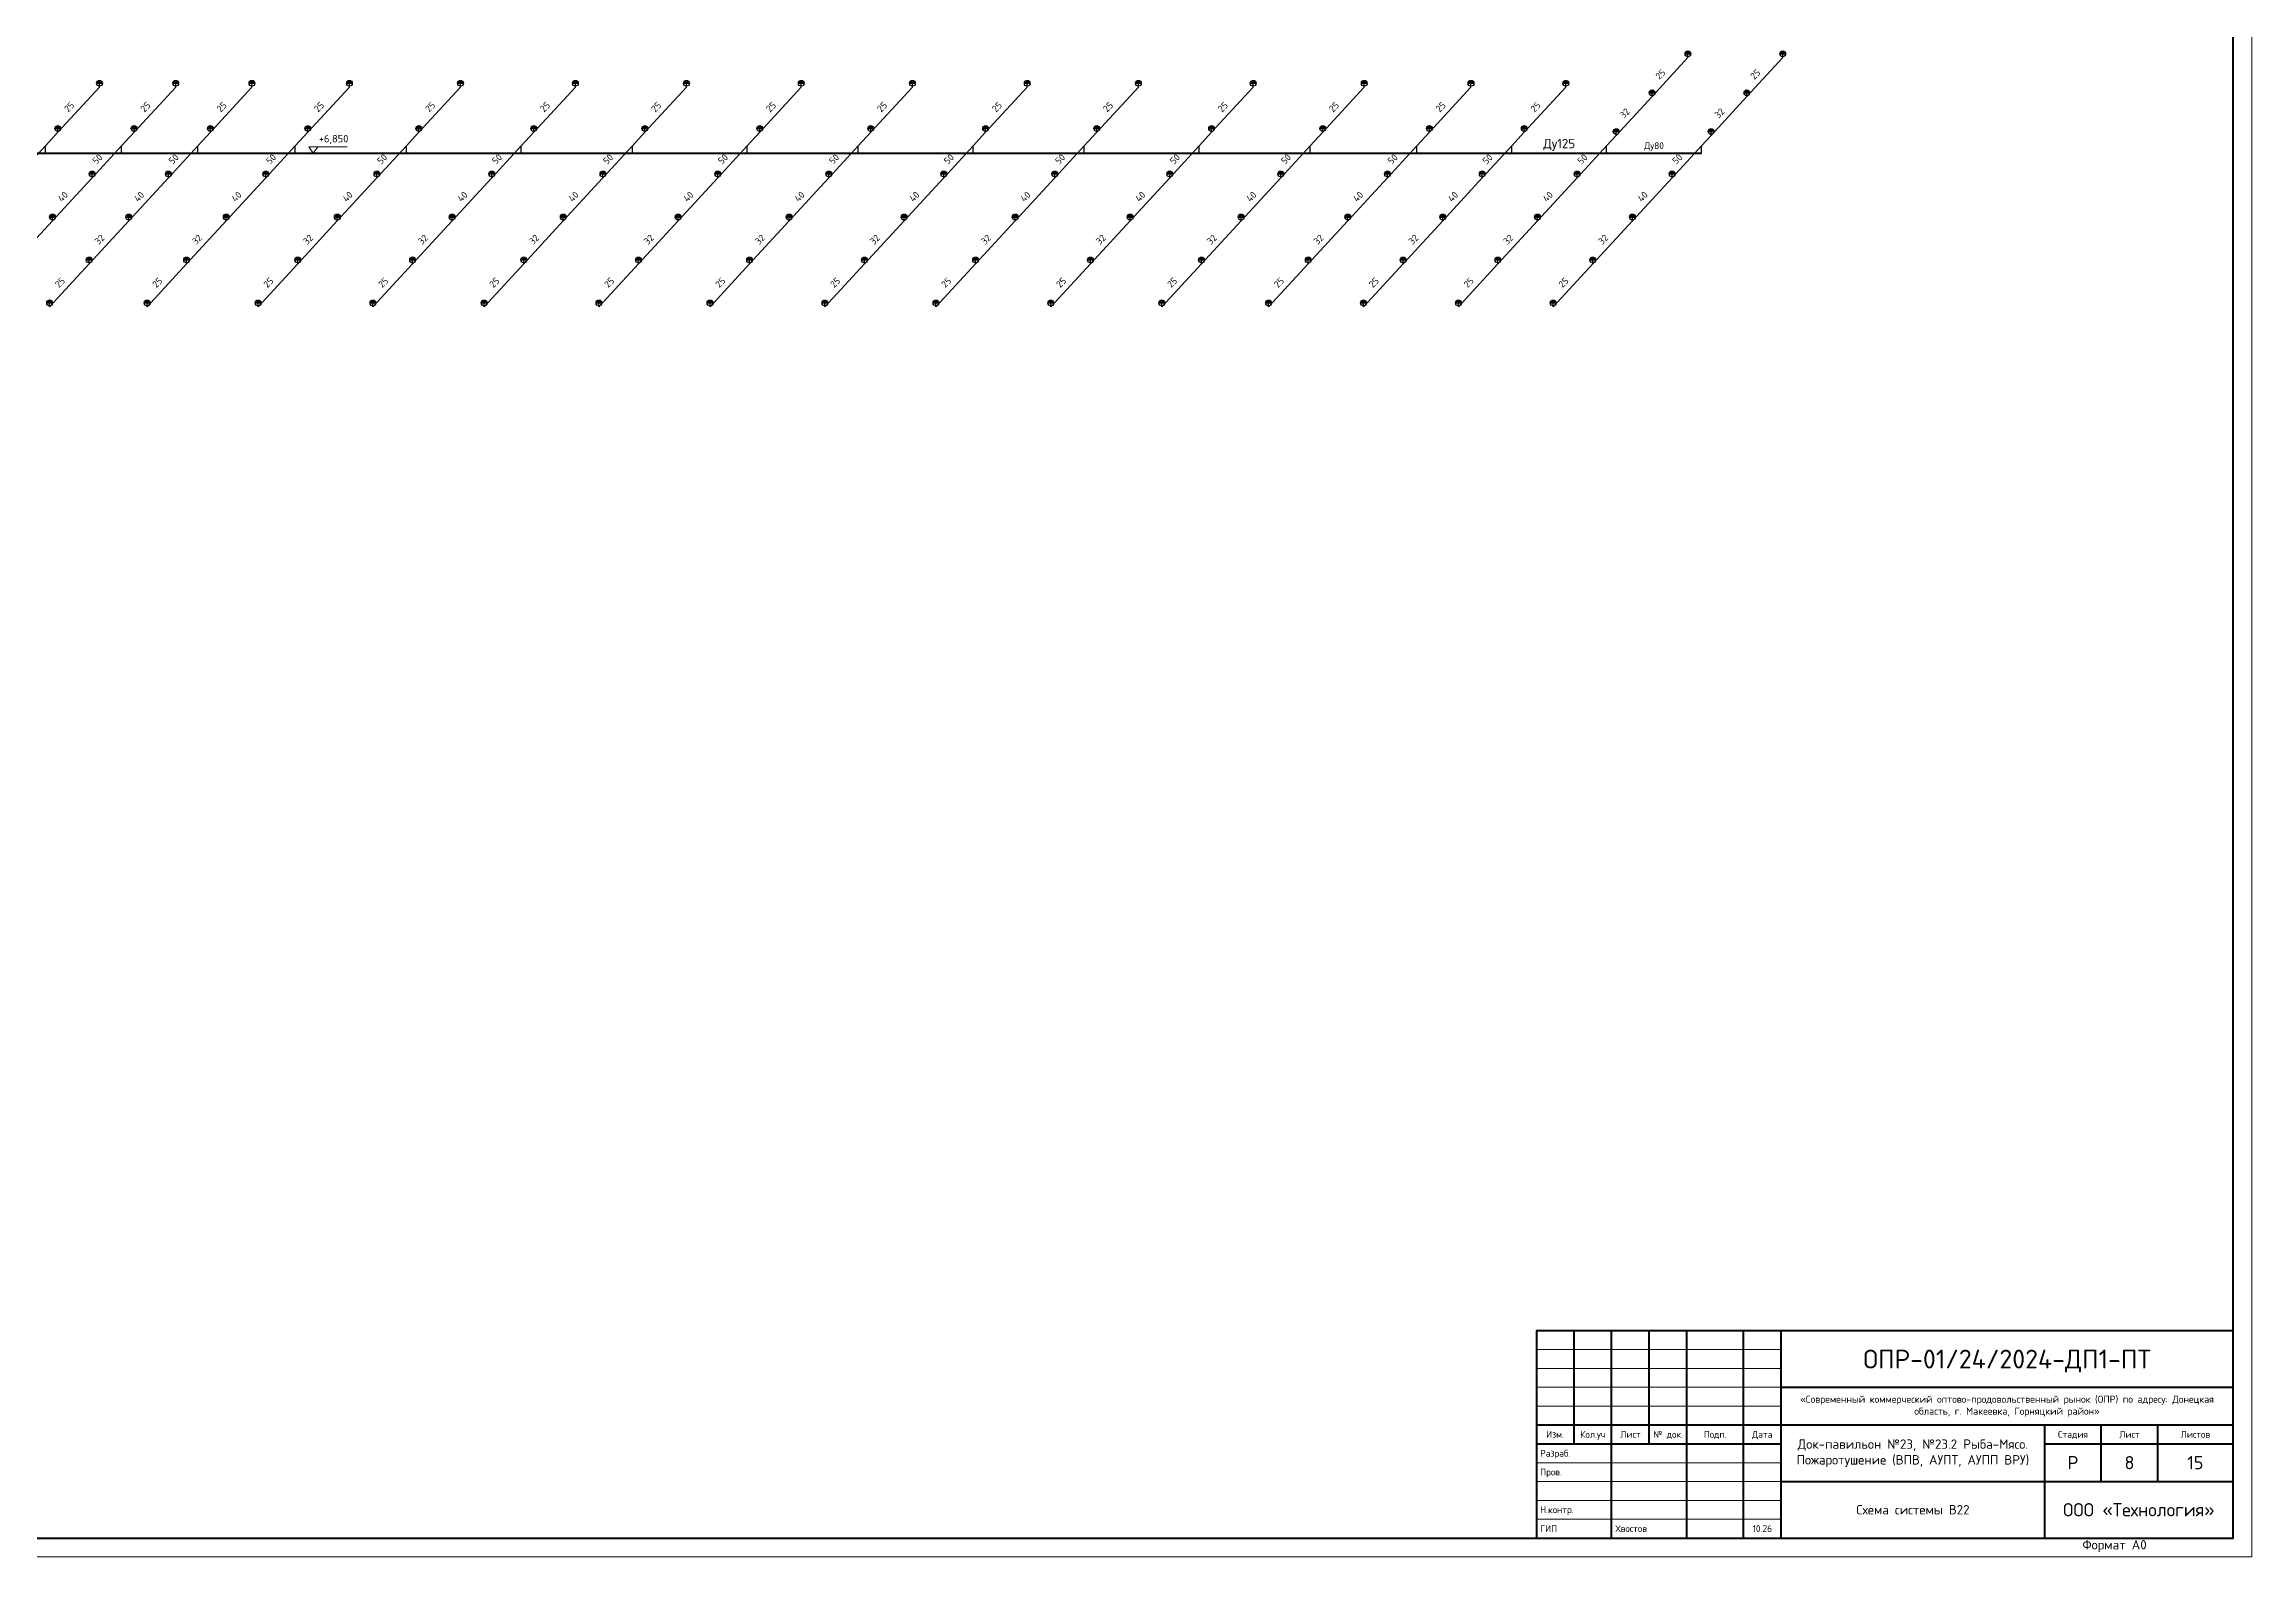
# Model space of a CAD drawing. Header units: millimetres. Extents: x 0 to 2118900, y -20000 to 84100.
# Drawn here: x 1660275 to 1718900, y 0 to 40159 of the extents above; entities that cross this region are included whole.
import ezdxf
from ezdxf.enums import TextEntityAlignment as Align

# ---------------------------------------------------------------- set-up
doc = ezdxf.new("R2010")
doc.units = ezdxf.units.MM
for name, color, linetype, lineweight in [('ПТ_В22', 6, 'Continuous', 50), ('ПТ_В22_расп', 6, 'Continuous', 30), ('ПТ_оросители', 7, 'Continuous', 25), ('ПТ_рамка', 7, 'Continuous', 50), ('ПТ_рамка_тонк', 7, 'Continuous', 18), ('ПТ_текст', 7, 'Continuous', 18)]:
    doc.layers.add(name, color=color, linetype=linetype, lineweight=lineweight)
doc.styles.add('ПТ', font='isocpeur.ttf')
doc.styles.add('ПТ_загл', font='isocpeur.ttf')

# ---------------------------------------------------------------- blocks, each defined once
blk = doc.blocks.new('SPR_UP')
for p, q in [((-1.1, 0), (1.1, 0)), ((-1.08, 0.18), (1.08, 0.18)), ((-1.04, 0.37), (1.04, 0.37)), ((-0.95, 0.55), (0.95, 0.55)), ((-0.82, 0.73), (0.82, 0.73)), ((-0.61, 0.92), (0.61, 0.92))]:
    blk.add_line(p, q)
blk.add_circle((0, 0), 1.1)
blk = doc.blocks.new('ELEV')
blk.add_line((0, 1.6), (9, 1.6))
blk.add_lwpolyline([(0, 0), (-1.2, 1.6), (1.2, 1.6)], close=True)

msp = doc.modelspace()

# ---------------------------------------------------------------- linework, layer by layer
at = {"layer": 'ПТ_В22'}
for p, q in [((1657807.4, 37269.4), (1660307.4, 37269.4)), ((1660307.4, 37269.4), (1662332.4, 37269.4)), ((1662332.4, 37269.4), (1664357.4, 37269.4)), ((1664357.4, 37269.4), (1666944.4, 37269.4)), ((1666944.4, 37269.4), (1669894.4, 37269.4)), ((1669894.4, 37269.4), (1672944.4, 37269.4)), ((1672944.4, 37269.4), (1675894.4, 37269.4)), ((1675894.4, 37269.4), (1678944.4, 37269.4)), ((1678944.4, 37269.4), (1681894.4, 37269.4)), ((1681894.4, 37269.4), (1684944.4, 37269.4)), ((1684944.4, 37269.4), (1687895.4, 37269.4)), ((1687895.4, 37269.4), (1690945.4, 37269.4)), ((1690945.4, 37269.4), (1693894.4, 37269.4)), ((1693894.4, 37269.4), (1696728.4, 37269.4)), ((1696728.4, 37269.4), (1699247.4, 37269.4)), ((1699247.4, 37269.4), (1701766.4, 37269.4)), ((1701766.4, 37269.4), (1704285.4, 37269.4))]:
    msp.add_line(p, q, dxfattribs=at)
at = {"layer": 'ПТ_В22_расп'}
for p, q in [((1703924.5, 39802.5), (1703924.5, 39902.5)), ((1706443.5, 39802.5), (1706443.5, 39902.5)), ((1702972.7, 38769.7), (1703924.5, 39802.5)), ((1705491.7, 38769.7), (1706443.5, 39802.5)), ((1660639.1, 37820.1), (1661743.6, 39019.6)), ((1661743.6, 39019.6), (1661743.6, 39119.6)), ((1662664.1, 37820.1), (1663768.6, 39019.6)), ((1663768.6, 39019.6), (1663768.6, 39119.6)), ((1664689.1, 37820.1), (1665793.6, 39019.6)), ((1665793.6, 39019.6), (1665793.6, 39119.6)), ((1667276.1, 37820.1), (1668380.6, 39019.6)), ((1668380.6, 39019.6), (1668380.6, 39119.6)), ((1670226.1, 37820.1), (1671330.6, 39019.6)), ((1671330.6, 39019.6), (1671330.6, 39119.6)), ((1673276.1, 37820.1), (1674380.6, 39019.6)), ((1674380.6, 39019.6), (1674380.6, 39119.6)), ((1676226.1, 37820.1), (1677330.6, 39019.6)), ((1677330.6, 39019.6), (1677330.6, 39119.6)), ((1679276.1, 37820.1), (1680380.6, 39019.6)), ((1680380.6, 39019.6), (1680380.6, 39119.6)), ((1682226.1, 37820.1), (1683330.6, 39019.6)), ((1683330.6, 39019.6), (1683330.6, 39119.6)), ((1685276.1, 37820.1), (1686380.6, 39019.6)), ((1686380.6, 39019.6), (1686380.6, 39119.6)), ((1688227.1, 37820.1), (1689331.6, 39019.6)), ((1689331.6, 39019.6), (1689331.6, 39119.6)), ((1691277.1, 37820.1), (1692381.6, 39019.6)), ((1692381.6, 39019.6), (1692381.6, 39119.6)), ((1694226.1, 37820.1), (1695330.6, 39019.6)), ((1695330.6, 39019.6), (1695330.6, 39119.6)), ((1697060.1, 37820.1), (1698164.6, 39019.6)), ((1698164.6, 39019.6), (1698164.6, 39119.6)), ((1699579.1, 37820.1), (1700683.6, 39019.6)), ((1700683.6, 39019.6), (1700683.6, 39119.6)), ((1702021.3, 37737.3), (1702972.7, 38769.7)), ((1702972.7, 38769.7), (1702972.7, 38869.7)), ((1704540.3, 37737.3), (1705491.7, 38769.7)), ((1705491.7, 38769.7), (1705491.7, 38869.7)), ((1660307.4, 37460.4), (1660639.1, 37820.1)), ((1660639.1, 37820.1), (1660639.1, 37920.1)), ((1662332.4, 37460.4), (1662664.1, 37820.1)), ((1662664.1, 37820.1), (1662664.1, 37920.1)), ((1664357.4, 37460.4), (1664689.1, 37820.1)), ((1664689.1, 37820.1), (1664689.1, 37920.1)), ((1666944.4, 37460.4), (1667276.1, 37820.1)), ((1667276.1, 37820.1), (1667276.1, 37920.1)), ((1669894.4, 37460.4), (1670226.1, 37820.1)), ((1670226.1, 37820.1), (1670226.1, 37920.1)), ((1672944.4, 37460.4), (1673276.1, 37820.1)), ((1673276.1, 37820.1), (1673276.1, 37920.1)), ((1675894.4, 37460.4), (1676226.1, 37820.1)), ((1676226.1, 37820.1), (1676226.1, 37920.1)), ((1678944.4, 37460.4), (1679276.1, 37820.1)), ((1679276.1, 37820.1), (1679276.1, 37920.1)), ((1681894.4, 37460.4), (1682226.1, 37820.1)), ((1682226.1, 37820.1), (1682226.1, 37920.1)), ((1684944.4, 37460.4), (1685276.1, 37820.1)), ((1685276.1, 37820.1), (1685276.1, 37920.1)), ((1687895.4, 37460.4), (1688227.1, 37820.1)), ((1688227.1, 37820.1), (1688227.1, 37920.1)), ((1690945.4, 37460.4), (1691277.1, 37820.1)), ((1691277.1, 37820.1), (1691277.1, 37920.1)), ((1693894.4, 37460.4), (1694226.1, 37820.1)), ((1694226.1, 37820.1), (1694226.1, 37920.1)), ((1696728.4, 37460.4), (1697060.1, 37820.1)), ((1697060.1, 37820.1), (1697060.1, 37920.1)), ((1699247.4, 37460.4), (1699579.1, 37820.1)), ((1699579.1, 37820.1), (1699579.1, 37920.1)), ((1701766.4, 37460.4), (1702021.3, 37737.3)), ((1702021.3, 37737.3), (1702021.3, 37837.3)), ((1704285.4, 37460.4), (1704540.3, 37737.3)), ((1704540.3, 37737.3), (1704540.3, 37837.3)), ((1660307.4, 37460.4), (1659525.4, 36612.4)), ((1660307.4, 37269.4), (1660307.4, 37460.4)), ((1662332.4, 37460.4), (1661550.4, 36612.4)), ((1662332.4, 37269.4), (1662332.4, 37460.4)), ((1664357.4, 37460.4), (1663575.4, 36612.4)), ((1664357.4, 37269.4), (1664357.4, 37460.4)), ((1666944.4, 37460.4), (1666162.4, 36612.4)), ((1666944.4, 37269.4), (1666944.4, 37460.4)), ((1669894.4, 37460.4), (1669112.4, 36612.4)), ((1669894.4, 37269.4), (1669894.4, 37460.4)), ((1672944.4, 37460.4), (1672162.4, 36612.4)), ((1672944.4, 37269.4), (1672944.4, 37460.4)), ((1675894.4, 37460.4), (1675112.4, 36612.4)), ((1675894.4, 37269.4), (1675894.4, 37460.4)), ((1678944.4, 37460.4), (1678162.4, 36612.4)), ((1678944.4, 37269.4), (1678944.4, 37460.4)), ((1681894.4, 37460.4), (1681112.4, 36612.4)), ((1681894.4, 37269.4), (1681894.4, 37460.4)), ((1684944.4, 37460.4), (1684162.4, 36612.4)), ((1684944.4, 37269.4), (1684944.4, 37460.4)), ((1687895.4, 37460.4), (1687113.4, 36612.4)), ((1687895.4, 37269.4), (1687895.4, 37460.4)), ((1690945.4, 37460.4), (1690163.4, 36612.4)), ((1690945.4, 37269.4), (1690945.4, 37460.4)), ((1693894.4, 37460.4), (1693112.4, 36612.4)), ((1693894.4, 37269.4), (1693894.4, 37460.4)), ((1696728.4, 37460.4), (1695946.4, 36612.4)), ((1696728.4, 37269.4), (1696728.4, 37460.4)), ((1699247.4, 37460.4), (1698465.4, 36612.4)), ((1699247.4, 37269.4), (1699247.4, 37460.4)), ((1701766.4, 37460.4), (1700984.4, 36612.4)), ((1701766.4, 37269.4), (1701766.4, 37460.4)), ((1704285.4, 37460.4), (1703503.4, 36612.4)), ((1704285.4, 37269.4), (1704285.4, 37460.4)), ((1661550.4, 36612.4), (1660498.2, 35470.2)), ((1661550.4, 36612.4), (1661550.4, 36712.4)), ((1663575.4, 36612.4), (1662523.2, 35470.2)), ((1663575.4, 36612.4), (1663575.4, 36712.4)), ((1666162.4, 36612.4), (1665110.2, 35470.2)), ((1666162.4, 36612.4), (1666162.4, 36712.4)), ((1669112.4, 36612.4), (1668060.2, 35470.2)), ((1669112.4, 36612.4), (1669112.4, 36712.4)), ((1672162.4, 36612.4), (1671110.2, 35470.2)), ((1672162.4, 36612.4), (1672162.4, 36712.4)), ((1675112.4, 36612.4), (1674060.2, 35470.2)), ((1675112.4, 36612.4), (1675112.4, 36712.4)), ((1678162.4, 36612.4), (1677110.2, 35470.2)), ((1678162.4, 36612.4), (1678162.4, 36712.4)), ((1681112.4, 36612.4), (1680060.2, 35470.2)), ((1681112.4, 36612.4), (1681112.4, 36712.4)), ((1684162.4, 36612.4), (1683110.2, 35470.2)), ((1684162.4, 36612.4), (1684162.4, 36712.4)), ((1687113.4, 36612.4), (1686061.2, 35470.2)), ((1687113.4, 36612.4), (1687113.4, 36712.4)), ((1690163.4, 36612.4), (1689111.2, 35470.2)), ((1690163.4, 36612.4), (1690163.4, 36712.4)), ((1693112.4, 36612.4), (1692060.2, 35470.2)), ((1693112.4, 36612.4), (1693112.4, 36712.4)), ((1695946.4, 36612.4), (1694894.2, 35470.2)), ((1695946.4, 36612.4), (1695946.4, 36712.4)), ((1698465.4, 36612.4), (1697413.2, 35470.2)), ((1698465.4, 36612.4), (1698465.4, 36712.4)), ((1700984.4, 36612.4), (1699932.2, 35470.2)), ((1700984.4, 36612.4), (1700984.4, 36712.4)), ((1703503.4, 36612.4), (1702451.2, 35470.2)), ((1703503.4, 36612.4), (1703503.4, 36712.4)), ((1660498.2, 35470.2), (1659446.7, 34329.7)), ((1660498.2, 35470.2), (1660498.2, 35570.2)), ((1662523.2, 35470.2), (1661471.7, 34329.7)), ((1662523.2, 35470.2), (1662523.2, 35570.2)), ((1665110.2, 35470.2), (1664058.7, 34329.7)), ((1665110.2, 35470.2), (1665110.2, 35570.2)), ((1668060.2, 35470.2), (1667008.7, 34329.7)), ((1668060.2, 35470.2), (1668060.2, 35570.2)), ((1671110.2, 35470.2), (1670058.7, 34329.7)), ((1671110.2, 35470.2), (1671110.2, 35570.2)), ((1674060.2, 35470.2), (1673008.7, 34329.7)), ((1674060.2, 35470.2), (1674060.2, 35570.2)), ((1677110.2, 35470.2), (1676058.7, 34329.7)), ((1677110.2, 35470.2), (1677110.2, 35570.2)), ((1680060.2, 35470.2), (1679008.7, 34329.7)), ((1680060.2, 35470.2), (1680060.2, 35570.2)), ((1683110.2, 35470.2), (1682058.7, 34329.7)), ((1683110.2, 35470.2), (1683110.2, 35570.2)), ((1686061.2, 35470.2), (1685009.7, 34329.7)), ((1686061.2, 35470.2), (1686061.2, 35570.2)), ((1689111.2, 35470.2), (1688059.7, 34329.7)), ((1689111.2, 35470.2), (1689111.2, 35570.2)), ((1692060.2, 35470.2), (1691008.7, 34329.7)), ((1692060.2, 35470.2), (1692060.2, 35570.2)), ((1694894.2, 35470.2), (1693842.7, 34329.7)), ((1694894.2, 35470.2), (1694894.2, 35570.2)), ((1697413.2, 35470.2), (1696361.7, 34329.7)), ((1697413.2, 35470.2), (1697413.2, 35570.2)), ((1699932.2, 35470.2), (1698880.7, 34329.7)), ((1699932.2, 35470.2), (1699932.2, 35570.2)), ((1702451.2, 35470.2), (1701399.7, 34329.7)), ((1702451.2, 35470.2), (1702451.2, 35570.2)), ((1661471.7, 34329.7), (1660419.5, 33187.5)), ((1661471.7, 34329.7), (1661471.7, 34429.7)), ((1664058.7, 34329.7), (1663006.5, 33187.5)), ((1664058.7, 34329.7), (1664058.7, 34429.7)), ((1667008.7, 34329.7), (1665956.5, 33187.5)), ((1667008.7, 34329.7), (1667008.7, 34429.7)), ((1670058.7, 34329.7), (1669006.5, 33187.5)), ((1670058.7, 34329.7), (1670058.7, 34429.7)), ((1673008.7, 34329.7), (1671956.5, 33187.5)), ((1673008.7, 34329.7), (1673008.7, 34429.7)), ((1676058.7, 34329.7), (1675006.5, 33187.5)), ((1676058.7, 34329.7), (1676058.7, 34429.7)), ((1679008.7, 34329.7), (1677956.5, 33187.5)), ((1679008.7, 34329.7), (1679008.7, 34429.7)), ((1682058.7, 34329.7), (1681006.5, 33187.5)), ((1682058.7, 34329.7), (1682058.7, 34429.7)), ((1685009.7, 34329.7), (1683957.5, 33187.5)), ((1685009.7, 34329.7), (1685009.7, 34429.7)), ((1688059.7, 34329.7), (1687007.5, 33187.5)), ((1688059.7, 34329.7), (1688059.7, 34429.7)), ((1691008.7, 34329.7), (1689956.5, 33187.5)), ((1691008.7, 34329.7), (1691008.7, 34429.7)), ((1693842.7, 34329.7), (1692790.5, 33187.5)), ((1693842.7, 34329.7), (1693842.7, 34429.7)), ((1696361.7, 34329.7), (1695309.5, 33187.5)), ((1696361.7, 34329.7), (1696361.7, 34429.7)), ((1698880.7, 34329.7), (1697828.5, 33187.5)), ((1698880.7, 34329.7), (1698880.7, 34429.7)), ((1701399.7, 34329.7), (1700347.5, 33187.5)), ((1701399.7, 34329.7), (1701399.7, 34429.7)), ((1660419.5, 33187.5), (1660419.5, 33287.5)), ((1663006.5, 33187.5), (1663006.5, 33287.5)), ((1665956.5, 33187.5), (1665956.5, 33287.5)), ((1669006.5, 33187.5), (1669006.5, 33287.5)), ((1671956.5, 33187.5), (1671956.5, 33287.5)), ((1675006.5, 33187.5), (1675006.5, 33287.5)), ((1677956.5, 33187.5), (1677956.5, 33287.5)), ((1681006.5, 33187.5), (1681006.5, 33287.5)), ((1683957.5, 33187.5), (1683957.5, 33287.5)), ((1687007.5, 33187.5), (1687007.5, 33287.5)), ((1689956.5, 33187.5), (1689956.5, 33287.5)), ((1692790.5, 33187.5), (1692790.5, 33287.5)), ((1695309.5, 33187.5), (1695309.5, 33287.5)), ((1697828.5, 33187.5), (1697828.5, 33287.5)), ((1700347.5, 33187.5), (1700347.5, 33287.5))]:
    msp.add_line(p, q, dxfattribs=at)
at = {"layer": 'ПТ_рамка', "lineweight": 50}
for p, q in [((1700900, 3000), (1700900, 6000)), ((1701900, 3000), (1701900, 6000)), ((1702900, 3000), (1702900, 6000)), ((1703900, 3000), (1703900, 6000)), ((1705400, 3000), (1705400, 6000)), ((1699900, 3500), (1706400, 3500)), ((1699900, 3000), (1706400, 3000)), ((1701900, 500), (1701900, 3000)), ((1703900, 500), (1703900, 3000)), ((1705400, 500), (1705400, 3000)), ((1706400, 3500), (1718400, 3500)), ((1713400, 3000), (1718400, 3000)), ((1714900, 2000), (1714900, 3500)), ((1716400, 2000), (1716400, 3500))]:
    msp.add_line(p, q, dxfattribs=at)
at = {"layer": 'ПТ_рамка', "lineweight": 70}
for p, q in [((1706400, 500), (1706400, 6000)), ((1706400, 4500), (1718400, 4500)), ((1713400, 500), (1713400, 3500)), ((1706400, 2000), (1718400, 2000))]:
    msp.add_line(p, q, dxfattribs=at)
at = {"layer": 'ПТ_рамка', "lineweight": 18}
for p, q in [((1699900, 5500), (1706400, 5500)), ((1699900, 5000), (1706400, 5000)), ((1699900, 4500), (1706400, 4500)), ((1699900, 4000), (1706400, 4000)), ((1699900, 2500), (1706400, 2500)), ((1699900, 2000), (1706400, 2000)), ((1699900, 1500), (1706400, 1500)), ((1699900, 1000), (1706400, 1000))]:
    msp.add_line(p, q, dxfattribs=at)
at = {"layer": 'ПТ_рамка', "lineweight": 70}
for points in [[(1602000, 500), (1718400, 500), (1718400, 83600), (1602000, 83600)], [(1699900, 500), (1718400, 500), (1718400, 6000), (1699900, 6000)]]:
    msp.add_lwpolyline(points, close=True, dxfattribs=at)
at = {"layer": 'ПТ_рамка_тонк', "lineweight": 13}
msp.add_lwpolyline([(1600000, 0), (1718900, 0), (1718900, 84100), (1600000, 84100)], close=True, dxfattribs=at)

# ---------------------------------------------------------------- block references
at = {"layer": 'ПТ_оросители', "xscale": 70, "yscale": 70}
for p in [(1703924.5, 39902.5), (1706443.5, 39902.5), (1661743.6, 39119.6), (1663768.6, 39119.6), (1665793.6, 39119.6), (1668380.6, 39119.6), (1671330.6, 39119.6), (1674380.6, 39119.6), (1677330.6, 39119.6), (1680380.6, 39119.6), (1683330.6, 39119.6), (1686380.6, 39119.6), (1689331.6, 39119.6), (1692381.6, 39119.6), (1695330.6, 39119.6), (1698164.6, 39119.6), (1700683.6, 39119.6), (1702972.7, 38869.7), (1705491.7, 38869.7), (1660639.1, 37920.1), (1662664.1, 37920.1), (1664689.1, 37920.1), (1667276.1, 37920.1), (1670226.1, 37920.1), (1673276.1, 37920.1), (1676226.1, 37920.1), (1679276.1, 37920.1), (1682226.1, 37920.1), (1685276.1, 37920.1), (1688227.1, 37920.1), (1691277.1, 37920.1), (1694226.1, 37920.1), (1697060.1, 37920.1), (1699579.1, 37920.1), (1702021.3, 37837.3), (1704540.3, 37837.3), (1661550.4, 36712.4), (1663575.4, 36712.4), (1666162.4, 36712.4), (1669112.4, 36712.4), (1672162.4, 36712.4), (1675112.4, 36712.4), (1678162.4, 36712.4), (1681112.4, 36712.4), (1684162.4, 36712.4), (1687113.4, 36712.4), (1690163.4, 36712.4), (1693112.4, 36712.4), (1695946.4, 36712.4), (1698465.4, 36712.4), (1700984.4, 36712.4), (1703503.4, 36712.4), (1660498.2, 35570.2), (1662523.2, 35570.2), (1665110.2, 35570.2), (1668060.2, 35570.2), (1671110.2, 35570.2), (1674060.2, 35570.2), (1677110.2, 35570.2), (1680060.2, 35570.2), (1683110.2, 35570.2), (1686061.2, 35570.2), (1689111.2, 35570.2), (1692060.2, 35570.2), (1694894.2, 35570.2), (1697413.2, 35570.2), (1699932.2, 35570.2), (1702451.2, 35570.2), (1661471.7, 34429.7), (1664058.7, 34429.7), (1667008.7, 34429.7), (1670058.7, 34429.7), (1673008.7, 34429.7), (1676058.7, 34429.7), (1679008.7, 34429.7), (1682058.7, 34429.7), (1685009.7, 34429.7), (1688059.7, 34429.7), (1691008.7, 34429.7), (1693842.7, 34429.7), (1696361.7, 34429.7), (1698880.7, 34429.7), (1701399.7, 34429.7), (1660419.5, 33287.5), (1663006.5, 33287.5), (1665956.5, 33287.5), (1669006.5, 33287.5), (1671956.5, 33287.5), (1675006.5, 33287.5), (1677956.5, 33287.5), (1681006.5, 33287.5), (1683957.5, 33287.5), (1687007.5, 33287.5), (1689956.5, 33287.5), (1692790.5, 33287.5), (1695309.5, 33287.5), (1697828.5, 33287.5), (1700347.5, 33287.5)]:
    msp.add_blockref('SPR_UP', p, dxfattribs=at)
at = {"layer": 'ПТ_текст', "xscale": 100, "yscale": 100}
msp.add_blockref('ELEV', (1667419.4, 37269.4), dxfattribs=at)

# ---------------------------------------------------------------- texts
at = {"layer": 'ПТ_текст', "style": 'ПТ'}
for s, p in [('25', (1703388.6, 39346.1)), ('25', (1705907.6, 39346.1)), ('25', (1661131.3, 38479.8)), ('25', (1663156.3, 38479.8)), ('25', (1665181.3, 38479.8)), ('25', (1667768.3, 38479.8)), ('25', (1670718.3, 38479.8)), ('25', (1673768.3, 38479.8)), ('25', (1676718.3, 38479.8)), ('25', (1679768.3, 38479.8)), ('25', (1682718.3, 38479.8)), ('25', (1685768.3, 38479.8)), ('25', (1688719.3, 38479.8)), ('25', (1691769.3, 38479.8)), ('25', (1694718.3, 38479.8)), ('25', (1697552.3, 38479.8)), ('25', (1700071.3, 38479.8)), ('32', (1702437, 38313.5)), ('32', (1704956, 38313.5)), ('50', (1661881.4, 37096.4)), ('50', (1663906.4, 37096.4)), ('50', (1666493.4, 37096.4)), ('50', (1669443.4, 37096.4)), ('50', (1672493.4, 37096.4)), ('50', (1675443.4, 37096.4)), ('50', (1678493.4, 37096.4)), ('50', (1681443.4, 37096.4)), ('50', (1684493.4, 37096.4)), ('50', (1687444.4, 37096.4)), ('50', (1690494.4, 37096.4)), ('50', (1693443.4, 37096.4)), ('50', (1696277.4, 37096.4)), ('50', (1698796.4, 37096.4)), ('50', (1701315.4, 37096.4)), ('50', (1703834.4, 37096.4)), ('40', (1660964.3, 36101.3)), ('40', (1662989.3, 36101.3)), ('40', (1665576.3, 36101.3)), ('40', (1668526.3, 36101.3)), ('40', (1671576.3, 36101.3)), ('40', (1674526.3, 36101.3)), ('40', (1677576.3, 36101.3)), ('40', (1680526.3, 36101.3)), ('40', (1683576.3, 36101.3)), ('40', (1686527.3, 36101.3)), ('40', (1689577.3, 36101.3)), ('40', (1692526.3, 36101.3)), ('40', (1695360.3, 36101.3)), ('40', (1697879.3, 36101.3)), ('40', (1700398.3, 36101.3)), ('40', (1702917.3, 36101.3)), ('32', (1661937.4, 34959.9)), ('32', (1664524.4, 34959.9)), ('32', (1667474.4, 34959.9)), ('32', (1670524.4, 34959.9)), ('32', (1673474.4, 34959.9)), ('32', (1676524.4, 34959.9)), ('32', (1679474.4, 34959.9)), ('32', (1682524.4, 34959.9)), ('32', (1685475.4, 34959.9)), ('32', (1688525.4, 34959.9)), ('32', (1691474.4, 34959.9)), ('32', (1694308.4, 34959.9)), ('32', (1696827.4, 34959.9)), ('32', (1699346.4, 34959.9)), ('32', (1701865.4, 34959.9)), ('25', (1660885.6, 33818.6)), ('25', (1663472.6, 33818.6)), ('25', (1666422.6, 33818.6)), ('25', (1669472.6, 33818.6)), ('25', (1672422.6, 33818.6)), ('25', (1675472.6, 33818.6)), ('25', (1678422.6, 33818.6)), ('25', (1681472.6, 33818.6)), ('25', (1684423.6, 33818.6)), ('25', (1687473.6, 33818.6)), ('25', (1690422.6, 33818.6)), ('25', (1693256.6, 33818.6)), ('25', (1695775.6, 33818.6)), ('25', (1698294.6, 33818.6)), ('25', (1700813.6, 33818.6))]:
    msp.add_text(s, height=180, rotation=45, dxfattribs=at).set_placement(p, align=Align.BOTTOM_RIGHT)
for s, height, p in [('+6,850', 200, (1667569.4, 37489.4)), ('Формат A0', 250, (1714400, 120))]:
    msp.add_text(s, height=height, dxfattribs=at).set_placement(p, align=Align.BOTTOM_LEFT)
for s, height, p in [('Ду125', 250, (1700506.9, 37319.4)), ('Ду80', 180, (1703025.9, 37319.4))]:
    msp.add_text(s, height=height, dxfattribs=at).set_placement(p, align=Align.BOTTOM_CENTER)
at = {"layer": 'ПТ_текст'}
for s, height, style, p in [('ОПР-01/24/2024-ДП1-ПТ', 500, 'ПТ_загл', (1712400, 5250)), ('Изм.', 180, 'ПТ', (1700400, 3250)), ('Кол.уч', 180, 'ПТ', (1701400, 3250)), ('Лист', 180, 'ПТ', (1702400, 3250)), ('№ док.', 180, 'ПТ', (1703400, 3250)), ('Подп.', 180, 'ПТ', (1704650, 3250)), ('Дата', 180, 'ПТ', (1705900, 3250)), ('Стадия', 180, 'ПТ', (1714150, 3250)), ('Лист', 180, 'ПТ', (1715650, 3250)), ('Листов', 180, 'ПТ', (1717400, 3250)), ('Р', 350, 'ПТ', (1714150, 2500)), ('8', 350, 'ПТ', (1715650, 2500)), ('15', 350, 'ПТ', (1717400, 2500)), ('ООО «Технология»', 350, 'ПТ', (1715900, 1250)), ('10.26', 180, 'ПТ', (1705900, 750))]:
    msp.add_text(s, height=height, dxfattribs=dict(at, style=style)).set_placement(p, align=Align.MIDDLE_CENTER)
at = {"layer": 'ПТ_текст', "style": 'ПТ'}
for s, p in [('Разраб.', (1700000, 2750)), ('Пров.', (1700000, 2250)), ('Н.контр.', (1700000, 1250)), ('ГИП', (1700000, 750)), ('Хвостов', (1702000, 750))]:
    msp.add_text(s, height=180, dxfattribs=at).set_placement(p, align=Align.MIDDLE_LEFT)
at = {"layer": 'ПТ_текст', "attachment_point": 5, "style": 'ПТ'}
for s, insert, char_height, width in [('«Современный коммерческий оптово-продовольственный рынок (ОПР) по адресу: Донецкая область, г. Макеевка, Горняцкий район»', (1712400, 4000), 190, 11600), ('Док-павильон №23, №23.2 Рыба-Мясо. Пожаротушение (ВПВ, АУПТ, АУПП ВРУ)', (1709900, 2750), 250, 6600), ('Схема системы В22', (1709900, 1250), 250, 6600)]:
    msp.add_mtext(s, dxfattribs=dict(at, insert=insert, char_height=char_height, width=width))

doc.saveas('drawing.dxf')
